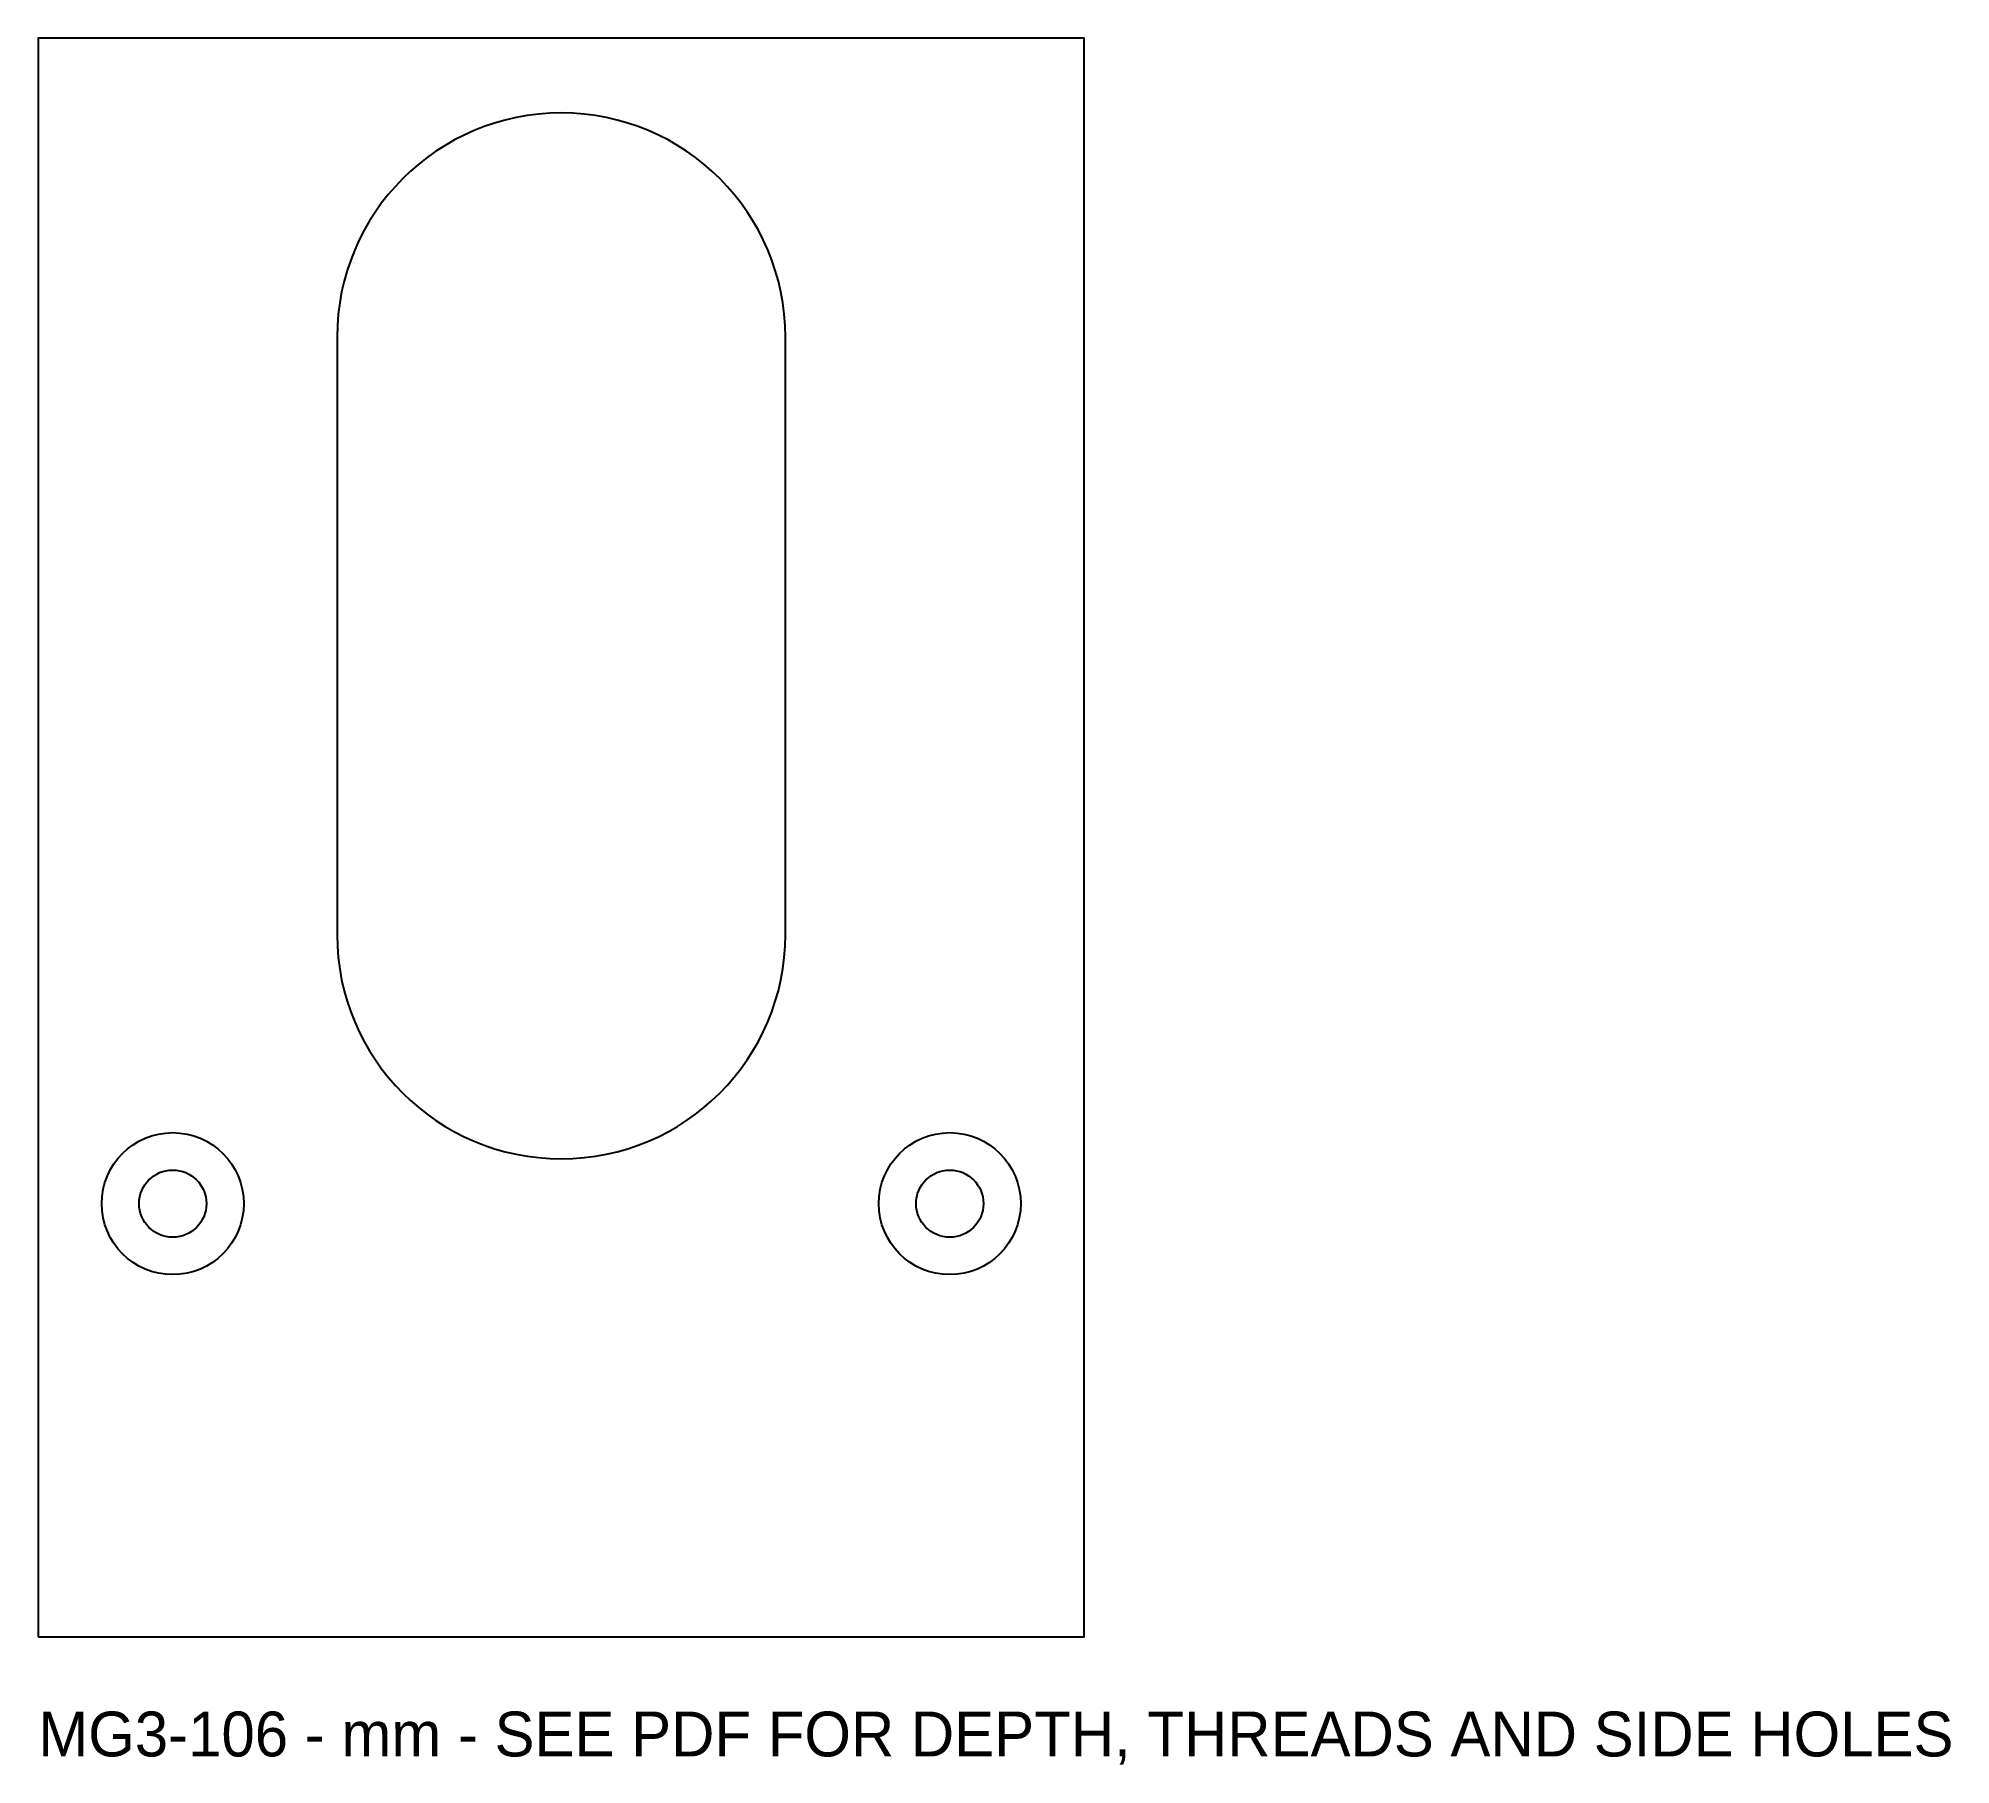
# Model space of a CAD drawing. Header units: millimetres. Extents: x 0 to 128, y -9 to 107.
import ezdxf

# ---------------------------------------------------------------- set-up
doc = ezdxf.new("R2010")
doc.units = ezdxf.units.MM
for name, color, linetype in [('NOTES', 2, 'Continuous'), ('OUTLINE', 7, 'Continuous'), ('REFERENCE_CBORE', 4, 'Continuous'), ('THROUGH', 3, 'Continuous')]:
    doc.layers.add(name, color=color, linetype=linetype)

msp = doc.modelspace()

# ---------------------------------------------------------------- linework, layer by layer
at = {"layer": 'OUTLINE'}
msp.add_lwpolyline([(0, 0), (70, 0), (70, 107), (0, 107)], close=True, dxfattribs=at)
at = {"layer": 'REFERENCE_CBORE'}
for centre in [(9, 29), (61, 29)]:
    msp.add_circle(centre, 4.75, dxfattribs=at)
at = {"layer": 'THROUGH'}
msp.add_lwpolyline([(50, 47), (50, 87, 1), (20, 87), (20, 47, 1)], format="xyb", close=True, dxfattribs=at)
for centre in [(9, 29), (61, 29)]:
    msp.add_circle(centre, 2.25, dxfattribs=at)

# ---------------------------------------------------------------- texts
at = {"layer": 'NOTES'}
msp.add_text('MG3-106 - mm - SEE PDF FOR DEPTH, THREADS AND SIDE HOLES', height=3, dxfattribs=at).set_placement((0, -8))

doc.saveas('drawing.dxf')
